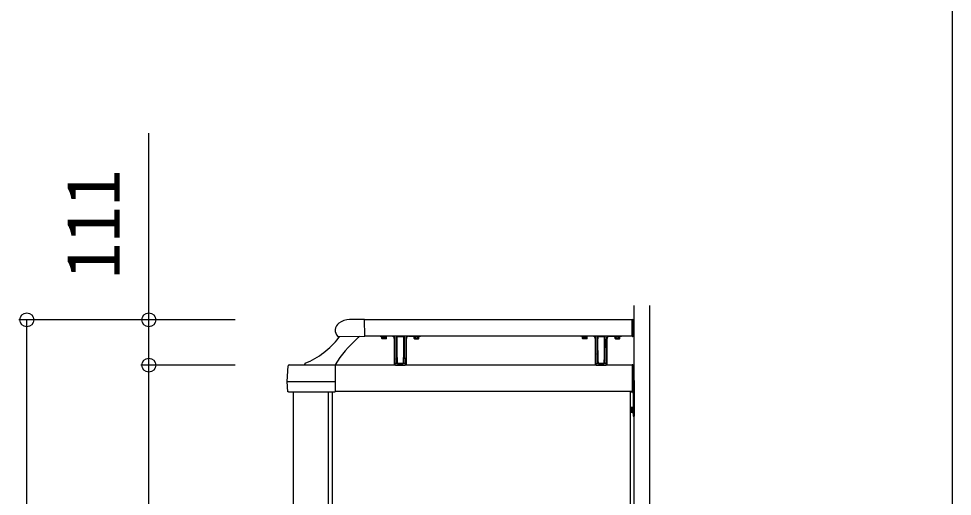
# Model space of a CAD drawing. Units: millimetres, scale not verified. Extents: x -693 to 693, y -1120 to 1121.
# Drawn here: x 578.3 to 693, y 521 to 579.6 of the extents above; entities that cross this region are included whole.
import ezdxf
from ezdxf.enums import TextEntityAlignment as Align

# ---------------------------------------------------------------- set-up
doc = ezdxf.new("R2010")
doc.units = ezdxf.units.MM
doc.header["$LTSCALE"] = 6
for name, color, linetype in [('0-5_YKK_A1', 4, 'Continuous'), ('0-6_YKK_D', 6, 'Continuous'), ('0-7_YKK_ZWAK', 7, 'Continuous')]:
    doc.layers.add(name, color=color, linetype=linetype)
doc.styles.add('ＭＳ ゴシック', font='')
doc.styles.get('ＭＳ ゴシック').set_extended_font_data('MS Gothic')

msp = doc.modelspace()

# ---------------------------------------------------------------- linework, layer by layer
at = {"layer": '0-5_YKK_A1'}
for p, q in [((653.891, 463.672), (653.891, 544.413)), ((655.841, 463.672), (655.841, 544.413)), ((620.784, 542.684), (618.934, 542.675)), ((620.795, 540.634), (620.784, 542.684)), ((653.666, 542.65), (620.785, 542.65)), ((653.666, 542.675), (653.716, 542.675)), ((653.666, 542.5), (653.666, 542.675)), ((653.666, 541.635), (653.666, 542.5)), ((653.666, 540.625), (653.666, 541.635)), ((653.791, 540.7), (653.791, 542.6)), ((617.475, 540.617), (620.795, 540.634)), ((653.666, 540.65), (620.795, 540.65)), ((622.666, 540.68), (622.666, 540.68)), ((622.716, 540.63), (622.716, 540.63)), ((624.177, 540.63), (622.716, 540.63)), ((622.841, 540.615), (622.841, 540.63)), ((622.863, 540.615), (623.472, 540.615)), ((622.863, 540.539), (622.863, 540.615)), ((622.863, 540.539), (623.472, 540.539)), ((622.877, 540.514), (622.92, 540.539)), ((622.877, 540.364), (622.877, 540.514)), ((622.92, 540.539), (623.411, 540.539)), ((623.021, 540.365), (623.021, 540.514)), ((623.31, 540.365), (623.31, 540.514)), ((623.454, 540.514), (623.411, 540.539)), ((623.454, 540.364), (623.454, 540.514)), ((623.472, 540.539), (623.472, 540.615)), ((624.178, 540.63), (624.177, 540.63)), ((624.19, 540.63), (624.178, 540.63)), ((624.693, 540.554), (624.702, 540.604)), ((624.748, 540.556), (624.743, 540.522)), ((624.744, 540.634), (624.77, 540.65)), ((624.841, 540.62), (625.492, 540.62)), ((625.562, 540.65), (625.588, 540.634)), ((625.589, 540.522), (625.584, 540.556)), ((625.63, 540.604), (625.639, 540.554)), ((626.154, 540.63), (626.142, 540.63)), ((626.155, 540.63), (626.154, 540.63)), ((627.469, 540.615), (626.86, 540.615)), ((626.86, 540.539), (626.86, 540.615)), ((627.469, 540.539), (626.86, 540.539)), ((626.878, 540.514), (626.921, 540.539)), ((626.878, 540.364), (626.878, 540.514)), ((627.412, 540.539), (626.921, 540.539)), ((627.022, 540.365), (627.022, 540.514)), ((627.311, 540.365), (627.311, 540.514)), ((627.455, 540.514), (627.412, 540.539)), ((627.455, 540.364), (627.455, 540.514)), ((627.469, 540.539), (627.469, 540.615)), ((627.491, 540.615), (627.491, 540.63)), ((647.341, 540.68), (647.341, 540.68)), ((647.391, 540.63), (647.391, 540.63)), ((648.852, 540.63), (647.391, 540.63)), ((647.516, 540.615), (647.516, 540.63)), ((647.538, 540.615), (648.147, 540.615)), ((647.538, 540.539), (647.538, 540.615)), ((647.538, 540.539), (648.147, 540.539)), ((647.552, 540.514), (647.595, 540.539)), ((647.552, 540.364), (647.552, 540.514)), ((647.595, 540.539), (648.086, 540.539)), ((647.696, 540.365), (647.696, 540.513)), ((647.985, 540.365), (647.985, 540.513)), ((648.129, 540.514), (648.086, 540.539)), ((648.129, 540.364), (648.129, 540.514)), ((648.147, 540.539), (648.147, 540.615)), ((648.853, 540.63), (648.852, 540.63)), ((648.865, 540.63), (648.853, 540.63)), ((649.368, 540.554), (649.377, 540.604)), ((649.423, 540.556), (649.418, 540.522)), ((649.419, 540.634), (649.445, 540.65)), ((649.516, 540.62), (650.167, 540.62)), ((650.237, 540.65), (650.263, 540.634)), ((650.264, 540.522), (650.259, 540.556)), ((650.305, 540.604), (650.314, 540.554)), ((650.829, 540.63), (650.817, 540.63)), ((650.83, 540.63), (650.829, 540.63)), ((652.144, 540.615), (651.535, 540.615)), ((651.535, 540.539), (651.535, 540.615)), ((652.144, 540.539), (651.535, 540.539)), ((651.553, 540.514), (651.596, 540.539)), ((651.553, 540.364), (651.553, 540.514)), ((652.087, 540.539), (651.596, 540.539)), ((651.697, 540.365), (651.697, 540.513)), ((651.986, 540.365), (651.986, 540.513)), ((652.13, 540.514), (652.087, 540.539)), ((652.13, 540.364), (652.13, 540.514)), ((652.144, 540.539), (652.144, 540.615)), ((652.166, 540.615), (652.166, 540.63)), ((653.666, 540.625), (653.716, 540.625)), ((622.877, 540.364), (622.92, 540.339)), ((623.411, 540.339), (622.92, 540.339)), ((623.454, 540.364), (623.411, 540.339)), ((624.416, 540.38), (624.416, 537.084)), ((625.916, 537.084), (625.916, 540.38)), ((626.878, 540.364), (626.921, 540.339)), ((626.921, 540.339), (627.412, 540.339)), ((627.455, 540.364), (627.412, 540.339)), ((647.552, 540.364), (647.595, 540.339)), ((648.086, 540.339), (647.595, 540.339)), ((648.129, 540.364), (648.086, 540.339)), ((649.091, 540.38), (649.091, 537.084)), ((650.591, 537.084), (650.591, 540.38)), ((651.553, 540.364), (651.596, 540.339)), ((651.596, 540.339), (652.087, 540.339)), ((652.13, 540.364), (652.087, 540.339)), ((611.275, 535.088), (611.391, 536.996)), ((613.414, 537.113), (613.413, 537.228)), ((617.16, 537.13), (617.152, 537.113)), ((653.666, 537.088), (617.166, 537.088)), ((617.166, 536.996), (617.166, 535.088)), ((624.59, 537.093), (624.59, 537.088)), ((624.591, 537.093), (625.741, 537.093)), ((624.594, 537.321), (624.799, 537.321)), ((624.742, 537.411), (624.736, 537.442)), ((624.786, 537.395), (624.791, 537.376)), ((625.443, 537.297), (624.889, 537.297)), ((624.897, 537.287), (625.435, 537.287)), ((625.435, 537.246), (624.897, 537.246)), ((625.443, 537.297), (625.444, 537.297)), ((625.534, 537.321), (625.739, 537.321)), ((625.541, 537.376), (625.546, 537.395)), ((625.596, 537.442), (625.59, 537.411)), ((625.742, 537.088), (625.742, 537.093)), ((649.265, 537.093), (649.265, 537.088)), ((649.266, 537.093), (650.416, 537.093)), ((649.269, 537.321), (649.474, 537.321)), ((649.417, 537.411), (649.411, 537.442)), ((649.461, 537.395), (649.466, 537.376)), ((650.118, 537.297), (649.564, 537.297)), ((649.572, 537.287), (650.11, 537.287)), ((650.11, 537.246), (649.572, 537.246)), ((650.118, 537.297), (650.119, 537.297)), ((650.209, 537.321), (650.414, 537.321)), ((650.216, 537.376), (650.221, 537.395)), ((650.271, 537.442), (650.265, 537.411)), ((650.417, 537.088), (650.417, 537.093)), ((653.791, 537.058), (653.791, 536.758)), ((653.666, 536.812), (653.666, 536.688)), ((653.666, 536.688), (653.666, 533.853)), ((653.791, 536.758), (653.791, 536.688)), ((653.791, 536.688), (653.791, 533.868)), ((611.349, 535.088), (617.166, 535.088)), ((617.166, 535.088), (617.166, 533.813)), ((653.891, 535.213), (653.891, 530.838)), ((611.427, 533.813), (617.166, 533.813)), ((611.991, 533.813), (611.991, 474.188)), ((616.291, 533.813), (616.291, 474.188)), ((616.791, 533.813), (616.791, 474.188)), ((653.666, 533.838), (617.166, 533.838)), ((653.391, 533.813), (653.391, 474.188)), ((653.516, 533.838), (653.538, 533.8)), ((653.538, 533.8), (653.716, 533.8)), ((653.666, 533.853), (653.666, 533.813)), ((653.744, 533.818), (653.666, 533.813)), ((653.716, 533.816), (653.716, 533.8)), ((653.766, 533.824), (653.766, 530.838)), ((653.766, 533.824), (653.766, 533.738)), ((653.787, 533.849), (653.784, 533.843)), ((653.516, 531.838), (653.538, 531.875)), ((653.516, 531.338), (653.516, 531.838)), ((653.516, 531.338), (653.538, 531.3)), ((653.716, 531.875), (653.538, 531.875)), ((653.716, 531.732), (653.538, 531.732)), ((653.716, 531.444), (653.538, 531.444)), ((653.538, 531.3), (653.716, 531.3)), ((653.716, 531.938), (653.716, 531.238)), ((653.716, 531.938), (653.766, 531.938)), ((653.716, 531.875), (653.716, 531.3)), ((653.716, 531.238), (653.766, 531.238)), ((653.766, 531.938), (653.766, 531.238)), ((653.766, 531.763), (653.891, 531.763)), ((653.766, 531.413), (653.891, 531.413)), ((653.766, 530.838), (653.891, 530.838))]:
    msp.add_line(p, q, dxfattribs=at)
for points in [[(617.711, 540.605), (617.718, 540.617), (617.718, 540.618)], [(620.153, 540.616), (620.153, 540.616), (620.155, 540.618)], [(622.841, 540.615), (623.491, 540.615), (623.491, 540.63)], [(624.466, 540.554), (624.451, 540.579), (624.434, 540.604)], [(624.492, 540.442), (624.492, 540.455), (624.466, 540.554)], [(624.544, 537.276), (624.531, 537.501), (624.519, 537.753), (624.51, 538.033), (624.501, 538.348), (624.494, 538.69), (624.49, 539.057), (624.487, 539.379), (624.487, 539.716), (624.488, 540.072), (624.492, 540.442)], [(624.736, 537.442), (624.724, 537.677), (624.714, 537.939), (624.705, 538.23), (624.697, 538.547), (624.693, 538.8), (624.69, 539.066), (624.688, 539.348), (624.687, 539.642), (624.688, 540.086), (624.693, 540.554)], [(624.743, 540.522), (624.738, 540.052), (624.737, 539.605), (624.738, 539.312), (624.74, 539.031), (624.743, 538.762), (624.747, 538.505), (624.755, 538.191), (624.764, 537.901), (624.774, 537.635), (624.786, 537.395)], [(624.841, 540.62), (624.805, 540.613), (624.776, 540.597)], [(625.556, 540.597), (625.525, 540.614), (625.492, 540.62)], [(625.546, 537.395), (625.558, 537.631), (625.568, 537.895), (625.577, 538.187), (625.585, 538.505), (625.589, 538.76), (625.592, 539.027), (625.595, 539.31), (625.595, 539.605), (625.594, 540.051), (625.589, 540.522)], [(625.639, 540.554), (625.644, 540.086), (625.645, 539.642), (625.645, 539.35), (625.642, 539.07), (625.639, 538.802), (625.635, 538.547), (625.627, 538.234), (625.618, 537.946), (625.608, 537.68), (625.596, 537.442)], [(625.84, 540.442), (625.843, 540.119), (625.845, 539.807), (625.845, 539.504), (625.844, 539.213), (625.841, 538.919), (625.837, 538.639), (625.832, 538.373), (625.825, 538.123), (625.818, 537.885), (625.809, 537.664), (625.799, 537.46), (625.788, 537.276)], [(625.867, 540.554), (625.84, 540.455), (625.84, 540.442)], [(625.898, 540.604), (625.878, 540.575), (625.867, 540.554)], [(626.155, 540.63), (627.616, 540.63), (627.616, 540.63)], [(627.491, 540.615), (626.841, 540.615), (626.841, 540.63)], [(647.516, 540.615), (648.166, 540.615), (648.166, 540.63)], [(649.141, 540.554), (649.126, 540.579), (649.109, 540.604)], [(649.167, 540.442), (649.167, 540.455), (649.141, 540.554)], [(649.219, 537.276), (649.206, 537.501), (649.194, 537.753), (649.185, 538.033), (649.176, 538.348), (649.169, 538.69), (649.165, 539.057), (649.162, 539.379), (649.162, 539.716), (649.163, 540.072), (649.167, 540.442)], [(649.411, 537.442), (649.399, 537.677), (649.389, 537.939), (649.38, 538.23), (649.372, 538.547), (649.368, 538.8), (649.365, 539.066), (649.363, 539.348), (649.362, 539.642), (649.363, 540.086), (649.368, 540.554)], [(649.418, 540.522), (649.413, 540.052), (649.412, 539.605), (649.413, 539.312), (649.415, 539.031), (649.418, 538.762), (649.422, 538.505), (649.43, 538.191), (649.439, 537.901), (649.449, 537.635), (649.461, 537.395)], [(649.516, 540.62), (649.48, 540.613), (649.451, 540.597)], [(650.231, 540.597), (650.2, 540.614), (650.167, 540.62)], [(650.221, 537.395), (650.233, 537.631), (650.243, 537.895), (650.252, 538.187), (650.26, 538.505), (650.264, 538.76), (650.267, 539.027), (650.27, 539.31), (650.27, 539.605), (650.269, 540.051), (650.264, 540.522)], [(650.314, 540.554), (650.319, 540.086), (650.32, 539.642), (650.32, 539.35), (650.317, 539.07), (650.314, 538.802), (650.31, 538.547), (650.302, 538.234), (650.293, 537.946), (650.283, 537.68), (650.271, 537.442)], [(650.515, 540.442), (650.518, 540.119), (650.52, 539.807), (650.52, 539.504), (650.519, 539.213), (650.516, 538.919), (650.512, 538.639), (650.507, 538.373), (650.5, 538.123), (650.493, 537.885), (650.484, 537.664), (650.474, 537.46), (650.463, 537.276)], [(650.542, 540.554), (650.515, 540.455), (650.515, 540.442)], [(650.573, 540.604), (650.553, 540.575), (650.542, 540.554)], [(650.83, 540.63), (652.291, 540.63), (652.291, 540.63)], [(652.166, 540.615), (651.516, 540.615), (651.516, 540.63)], [(611.517, 537.113), (617.166, 537.113), (617.166, 536.996)], [(624.541, 537.088), (624.542, 537.164), (624.544, 537.229)], [(624.591, 537.093), (624.59, 537.093), (624.59, 537.093)], [(624.799, 537.321), (624.763, 537.364), (624.742, 537.411)], [(624.791, 537.376), (624.823, 537.32), (624.831, 537.313)], [(625.59, 537.411), (625.57, 537.365), (625.534, 537.321)], [(625.742, 537.093), (625.742, 537.093), (625.741, 537.093)], [(625.788, 537.229), (625.791, 537.129), (625.792, 537.088)], [(649.216, 537.088), (649.217, 537.164), (649.219, 537.229)], [(649.266, 537.093), (649.265, 537.093), (649.265, 537.093)], [(649.474, 537.321), (649.438, 537.364), (649.417, 537.411)], [(649.466, 537.376), (649.498, 537.32), (649.506, 537.313)], [(650.265, 537.411), (650.245, 537.365), (650.209, 537.321)], [(650.417, 537.093), (650.417, 537.093), (650.416, 537.093)], [(650.463, 537.229), (650.466, 537.129), (650.467, 537.088)], [(653.744, 537.108), (653.666, 537.113), (653.666, 536.812)], [(611.427, 533.813), (611.353, 533.813), (611.275, 535.088), (611.349, 535.088)], [(653.716, 533.816), (653.716, 533.738), (653.766, 533.738)], [(653.744, 533.818), (653.747, 533.818), (653.75, 533.818), (653.752, 533.819), (653.755, 533.82), (653.758, 533.821), (653.761, 533.822), (653.763, 533.823), (653.766, 533.824), (653.768, 533.826), (653.771, 533.827), (653.773, 533.829), (653.775, 533.831), (653.777, 533.833), (653.779, 533.835), (653.781, 533.837), (653.782, 533.839), (653.784, 533.841), (653.785, 533.844), (653.786, 533.846), (653.787, 533.849), (653.788, 533.851), (653.789, 533.854), (653.79, 533.857), (653.79, 533.86), (653.791, 533.862), (653.791, 533.865), (653.791, 533.868)]]:
    msp.add_lwpolyline(points, dxfattribs=at)
for centre, radius, start, end in [((618.241, 541.371), 1.075, 125.98533, 224.51687), ((618.946, 540.4), 2.275, 90.3, 125.98533), ((653.716, 542.6), 0.075, 0, 90), ((609.689, 546.577), 10, 292.24649, 322.37266), ((609.69, 546.577), 10, 322.37284, 323.33184), ((629.903, 529.217), 15, 130.53945, 131.99924), ((620.12, 540.654), 0.05, 314.33683, 332.63926), ((622.716, 540.68), 0.05, 217.36868, 269.95502), ((622.948, 540.406), 0.13, 55.86369, 115.45615), ((623.166, 540.058), 0.478, 72.41205, 107.58795), ((623.383, 540.406), 0.13, 64.54385, 124.13631), ((624.181, 540.393), 0.237, 50.20405, 87.81157), ((624.166, 540.389), 0.25, 2.19683, 48.0263), ((624.238, 540.449), 0.25, 38.38267, 53.53742), ((623.924, 540.38), 0.492, 0.01997, 2.17326), ((624.775, 540.546), 0.0939, 109.4609, 141.52571), ((624.835, 540.526), 0.0913, 129.75912, 160.98213), ((625.497, 540.526), 0.0918, 19.10869, 50.15006), ((625.552, 540.54), 0.101, 39.66507, 69.34831), ((626.094, 540.449), 0.25, 126.46476, 141.62052), ((626.166, 540.389), 0.25, 131.96794, 177.80317), ((626.406, 540.38), 0.49, 177.82244, 179.98433), ((626.151, 540.393), 0.237, 92.16639, 129.83973), ((626.949, 540.406), 0.13, 55.86369, 115.45615), ((627.166, 540.058), 0.478, 72.41205, 107.58795), ((627.384, 540.406), 0.13, 64.54385, 124.13631), ((627.616, 540.68), 0.05, 270.05094, 322.62837), ((647.391, 540.68), 0.05, 217.36868, 269.95502), ((647.623, 540.406), 0.13, 55.86369, 115.45615), ((647.841, 540.058), 0.478, 72.41205, 107.58795), ((648.058, 540.406), 0.13, 64.54385, 124.13631), ((648.856, 540.393), 0.237, 50.20405, 87.81157), ((648.841, 540.389), 0.25, 2.19683, 48.0263), ((648.913, 540.449), 0.25, 38.38267, 53.53742), ((648.599, 540.38), 0.492, 0.01997, 2.17326), ((649.45, 540.546), 0.0939, 109.4609, 141.52571), ((649.51, 540.526), 0.0913, 129.75912, 160.98213), ((650.172, 540.526), 0.0918, 19.10869, 50.15006), ((650.227, 540.54), 0.101, 39.66507, 69.34831), ((650.769, 540.449), 0.25, 126.46476, 141.62052), ((650.841, 540.389), 0.25, 131.96794, 177.80317), ((651.081, 540.38), 0.49, 177.82244, 179.98433), ((650.826, 540.393), 0.237, 92.16639, 129.83973), ((651.624, 540.406), 0.13, 55.86369, 115.45615), ((651.841, 540.058), 0.478, 72.41205, 107.58795), ((652.059, 540.406), 0.13, 64.54385, 124.13631), ((652.291, 540.68), 0.05, 270.05094, 322.62837), ((653.716, 540.7), 0.075, 270, 0), ((629.903, 529.217), 15, 131.99924, 148.15864), ((622.948, 540.473), 0.13, 244.54385, 304.13631), ((623.166, 540.82), 0.478, 252.41205, 287.58795), ((623.383, 540.473), 0.13, 235.86369, 295.45615), ((626.949, 540.473), 0.13, 244.54385, 304.13631), ((627.166, 540.82), 0.478, 252.41205, 287.58795), ((627.384, 540.473), 0.13, 235.86369, 295.45615), ((647.623, 540.472), 0.13, 244.54385, 304.13631), ((647.841, 540.82), 0.478, 252.41205, 287.58795), ((648.058, 540.472), 0.13, 235.86369, 295.45615), ((651.624, 540.472), 0.13, 244.54385, 304.13631), ((651.841, 540.82), 0.478, 252.41205, 287.58795), ((652.059, 540.472), 0.13, 235.86369, 295.45615), ((611.516, 536.988), 0.125, 90, 176.5), ((611.517, 537.148), 0.0348, 269.79476, 270.20524), ((613.513, 537.228), 0.1, 112.24631, 180.3), ((624.592, 537.272), 0.0489, 88.61222, 175.62698), ((623.874, 537.252), 0.67, 358.08206, 2.06433), ((624.563, 537.166), 0.0784, 268.55021, 290.20758), ((624.918, 537.376), 0.132, 204.75431, 260.91216), ((624.886, 537.387), 0.0898, 216.71762, 271.78816), ((624.898, 537.387), 0.0997, 228.12324, 269.87876), ((625.434, 537.387), 0.1, 270.19018, 311.80782), ((625.413, 537.378), 0.134, 279.49504, 334.83848), ((625.446, 537.387), 0.0898, 268.21173, 323.28205), ((625.407, 537.416), 0.14, 312.18991, 343.29419), ((625.74, 537.272), 0.0489, 4.37302, 91.38778), ((625.77, 537.172), 0.0842, 250.53633, 270.76801), ((626.543, 537.252), 0.755, 178.16035, 181.69326), ((649.267, 537.272), 0.0489, 88.61222, 175.62698), ((648.549, 537.252), 0.67, 358.08206, 2.06433), ((649.238, 537.166), 0.0784, 268.55021, 290.20758), ((649.593, 537.376), 0.132, 204.75431, 260.91216), ((649.561, 537.387), 0.0898, 216.71762, 271.78816), ((649.573, 537.387), 0.0997, 228.12324, 269.87876), ((650.109, 537.387), 0.1, 270.19018, 311.80782), ((650.088, 537.378), 0.134, 279.49504, 334.83848), ((650.121, 537.387), 0.0898, 268.21173, 323.28205), ((650.082, 537.416), 0.14, 312.18991, 343.29419), ((650.415, 537.272), 0.0489, 4.37302, 91.38778), ((650.445, 537.172), 0.0842, 250.53633, 270.76801), ((651.218, 537.252), 0.755, 178.16035, 181.69326), ((653.741, 537.058), 0.05, 0.00015, 86.50017), ((653.766, 535.213), 0.125, 0, 78.46304), ((653.644, 533.871), 0.128, 195.19452, 213.74822), ((653.644, 531.804), 0.128, 146.25178, 214.38425), ((653.994, 531.588), 0.478, 162.41205, 197.58795), ((653.644, 531.371), 0.128, 145.61575, 213.74822)]:
    msp.add_arc(centre, radius, start, end, dxfattribs=at)
msp.add_ellipse((611.516, 536.988), major_axis=(0.2, 0), ratio=0.625, start_param=1.5674692, end_param=1.5707963, dxfattribs=at)
at = {"layer": '0-6_YKK_D'}
for p, q in [((604.866, 542.65), (578.266, 542.65)), ((579.266, 481.838), (579.266, 542.65)), ((604.866, 542.65), (593.266, 542.65)), ((604.866, 537.088), (593.266, 537.088)), ((604.866, 537.088), (593.266, 537.088)), ((594.266, 481.838), (594.266, 537.088))]:
    msp.add_line(p, q, dxfattribs=at)
msp.add_lwpolyline([(594.266, 537.088), (594.266, 542.65), (594.266, 565.57)], dxfattribs=at)
for centre in [(579.266, 542.65), (594.266, 542.65), (594.266, 537.088), (594.266, 537.088)]:
    msp.add_circle(centre, 0.85, dxfattribs=at)
at = {"layer": '0-7_YKK_ZWAK'}
msp.add_line((693, 1063.9), (693, -1120.1), dxfattribs=at)

# ---------------------------------------------------------------- texts
at = {"layer": '0-6_YKK_D', "style": 'ＭＳ ゴシック'}
msp.add_text('111', height=6.598, rotation=90, dxfattribs=at).set_placement((592.666, 547.65), align=Align.BOTTOM_LEFT)

doc.saveas('drawing.dxf')
